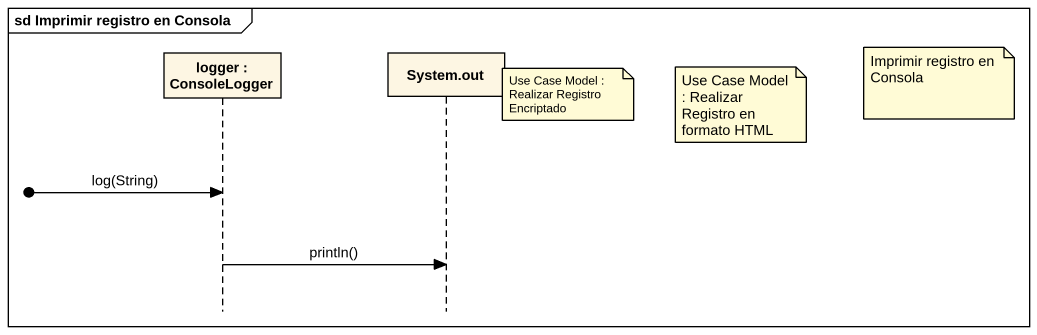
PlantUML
@startuml
mainframe sd Imprimir registro en Consola
hide footbox
participant "logger : ConsoleLogger" as logger
participant "System.out" as System_out

note right of System_out : Imprimir registro en Consola
note right of System_out : Use Case Model : Realizar Registro Encriptado
note right of System_out : Use Case Model : Realizar Registro en formato HTML
[o-> logger : log(String)
logger -> System_out : println()
@enduml
